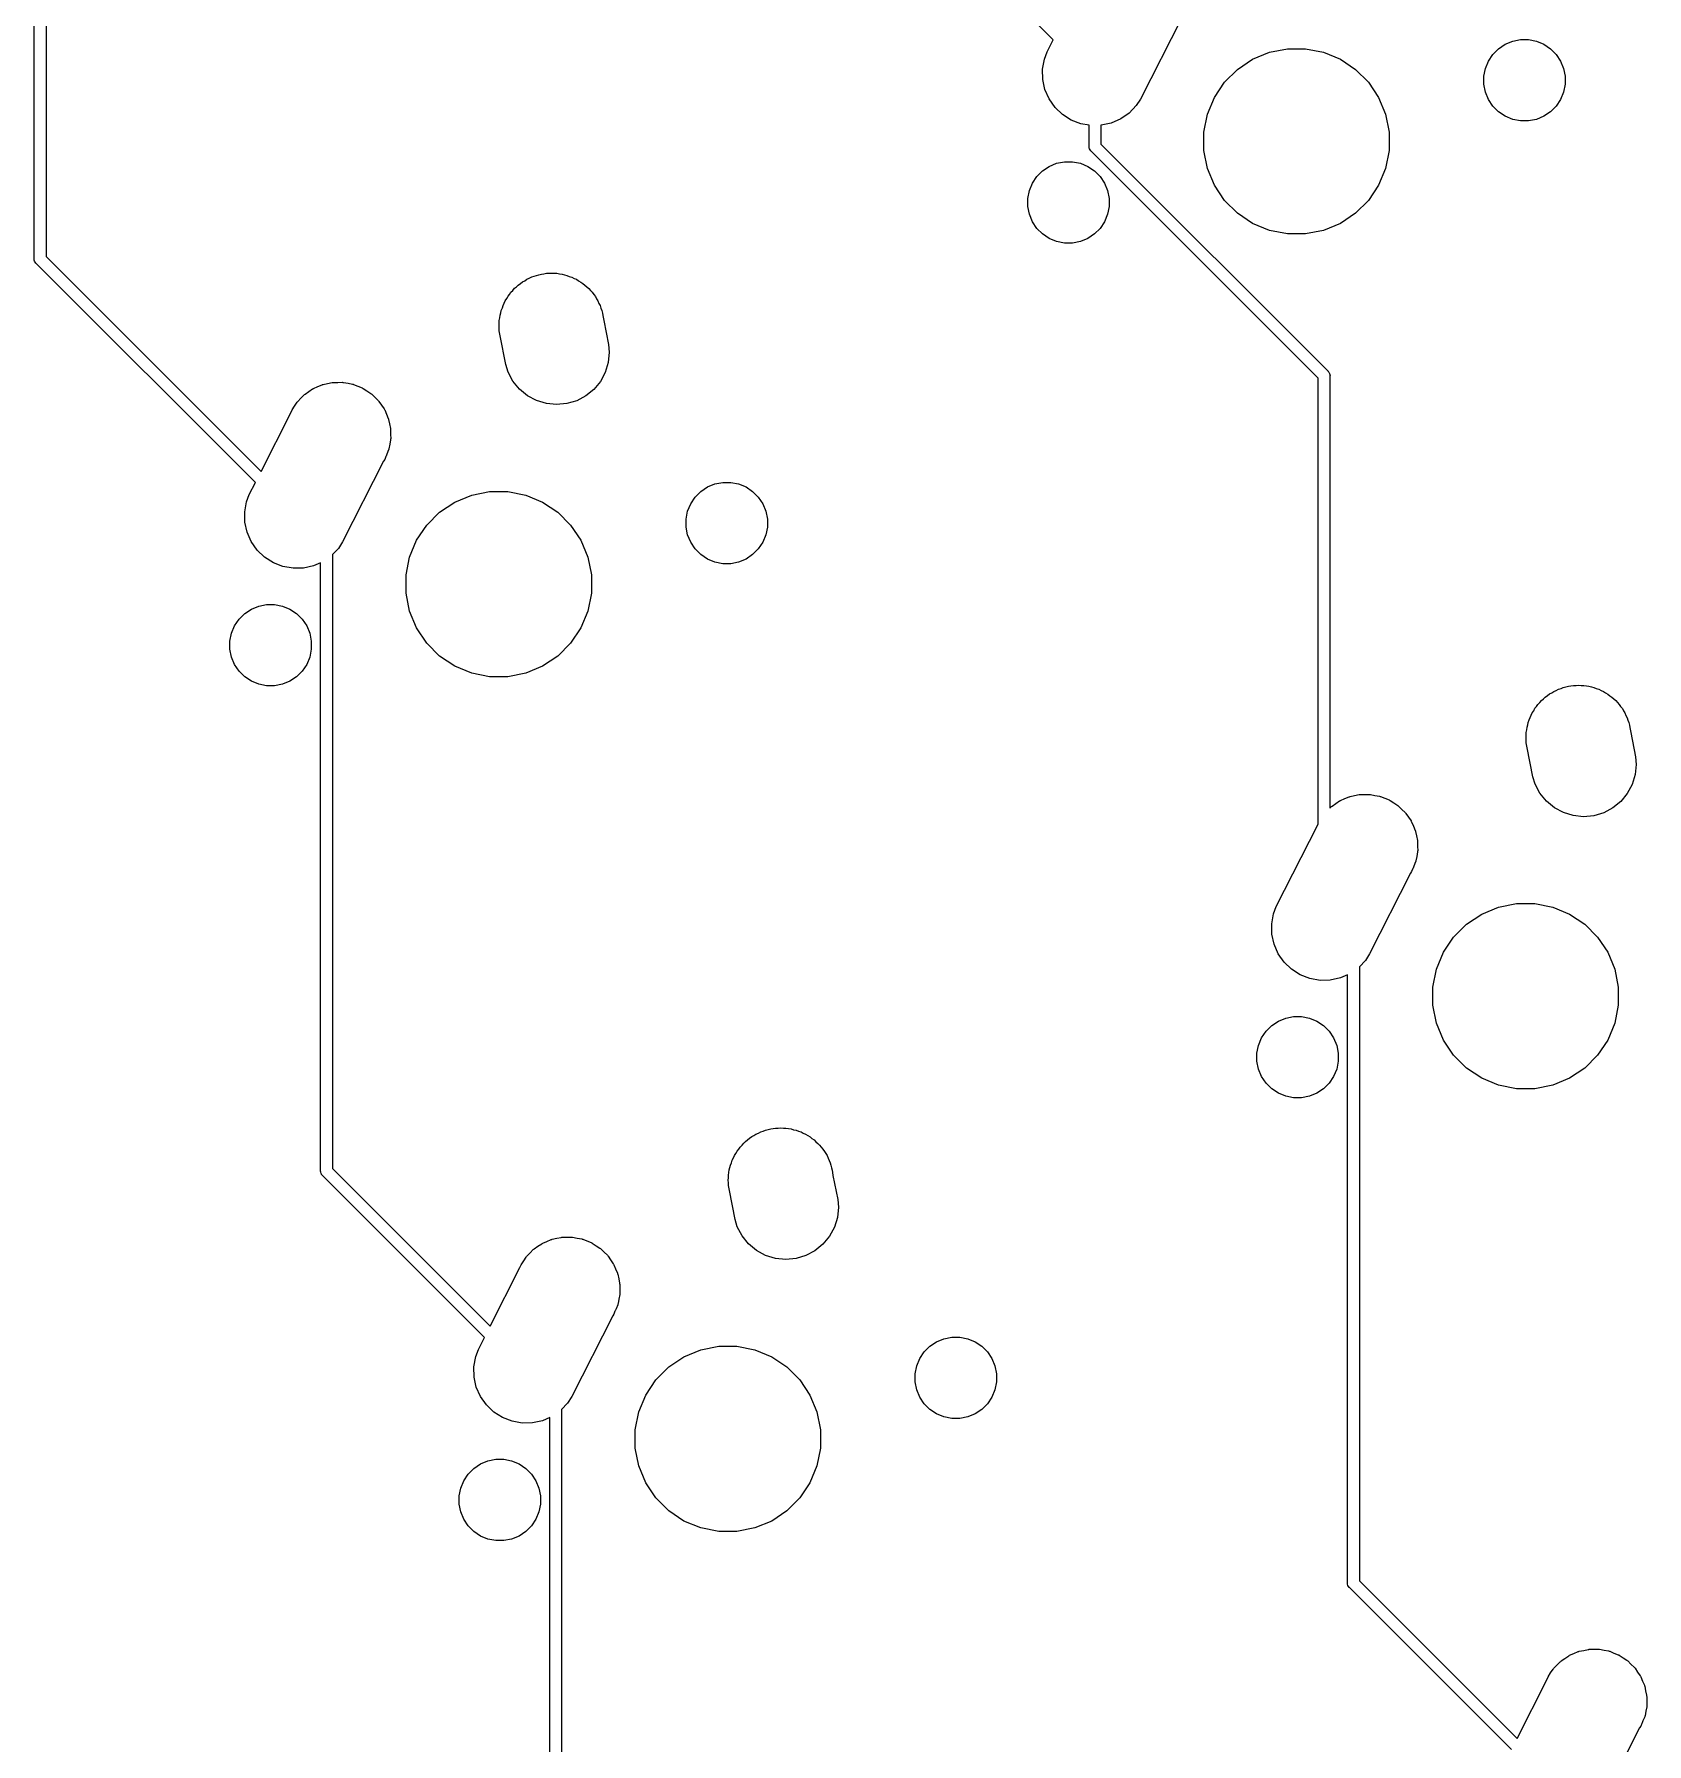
# Model space of a CAD drawing. Extents: x -662 to -203, y -195 to -58.
# Drawn here: x -375.4 to -340.7, y -134.64 to -97.84 of the extents above; entities that cross this region are included whole.
import ezdxf

# ---------------------------------------------------------------- set-up
doc = ezdxf.new("R2010")
doc.units = 0
doc.layers.add('BLACK', color=7, linetype='CONTINUOUS')

msp = doc.modelspace()

# ---------------------------------------------------------------- linework, layer by layer
at = {"layer": 'BLACK', "linetype": 'CONTINUOUS'}
for p, q in [((-375.143, -86.0394), (-375.143, -102.624)), ((-375.397, -102.671), (-375.397, -86.2128)), ((-353.468, -97.9588), (-358.187, -93.2403)), ((-350.711, -97.4963), (-351.593, -99.2349)), ((-353.66, -98.3716), (-353.599, -98.2169)), ((-353.599, -98.2169), (-353.468, -97.9588)), ((-349.178, -98.377), (-348.815, -98.2267)), ((-348.815, -98.2267), (-348.43, -98.15)), ((-348.43, -98.15), (-348.037, -98.15)), ((-348.037, -98.15), (-347.652, -98.2267)), ((-347.652, -98.2267), (-347.289, -98.377)), ((-344.006, -98.2714), (-343.884, -98.1495)), ((-343.884, -98.1495), (-343.741, -98.0537)), ((-343.741, -98.0537), (-343.582, -97.9878)), ((-343.582, -97.9878), (-343.413, -97.9541)), ((-343.413, -97.9541), (-343.24, -97.9541)), ((-343.24, -97.9541), (-343.071, -97.9878)), ((-343.071, -97.9878), (-342.912, -98.0537)), ((-342.912, -98.0537), (-342.769, -98.1495)), ((-342.769, -98.1495), (-342.647, -98.2714)), ((-353.698, -98.5898), (-353.66, -98.3716)), ((-353.693, -98.8114), (-353.698, -98.5898)), ((-349.782, -98.8729), (-349.505, -98.5952)), ((-349.505, -98.5952), (-349.178, -98.377)), ((-347.289, -98.377), (-346.962, -98.5952)), ((-346.962, -98.5952), (-346.685, -98.8729)), ((-344.202, -98.743), (-344.168, -98.5739)), ((-344.168, -98.5739), (-344.102, -98.4147)), ((-344.102, -98.4147), (-344.006, -98.2714)), ((-342.647, -98.2714), (-342.551, -98.4147)), ((-342.551, -98.4147), (-342.485, -98.5739)), ((-342.485, -98.5739), (-342.452, -98.743)), ((-353.646, -99.0278), (-353.693, -98.8114)), ((-350.001, -99.1995), (-349.782, -98.8729)), ((-346.685, -98.8729), (-346.467, -99.1995)), ((-344.202, -98.9153), (-344.202, -98.743)), ((-344.168, -99.0844), (-344.202, -98.9153)), ((-342.452, -98.9153), (-342.485, -99.0844)), ((-342.452, -98.743), (-342.452, -98.9153)), ((-353.556, -99.2307), (-353.646, -99.0278)), ((-353.429, -99.4122), (-353.556, -99.2307)), ((-351.593, -99.2349), (-351.682, -99.3749)), ((-350.151, -99.5623), (-350.001, -99.1995)), ((-346.467, -99.1995), (-346.316, -99.5623)), ((-344.102, -99.2436), (-344.168, -99.0844)), ((-344.006, -99.3869), (-344.102, -99.2436)), ((-342.551, -99.2436), (-342.647, -99.3869)), ((-342.485, -99.0844), (-342.551, -99.2436)), ((-353.269, -99.5656), (-353.429, -99.4122)), ((-353.083, -99.6847), (-353.269, -99.5656)), ((-352.876, -99.7651), (-353.083, -99.6847)), ((-352.017, -99.6619), (-352.22, -99.7511)), ((-351.835, -99.5349), (-352.017, -99.6619)), ((-351.682, -99.3749), (-351.835, -99.5349)), ((-350.227, -99.9476), (-350.151, -99.5623)), ((-346.316, -99.5623), (-346.24, -99.9476)), ((-343.884, -99.5088), (-344.006, -99.3869)), ((-343.741, -99.6045), (-343.884, -99.5088)), ((-343.582, -99.6705), (-343.741, -99.6045)), ((-343.413, -99.7041), (-343.582, -99.6705)), ((-343.24, -99.7041), (-343.413, -99.7041)), ((-343.071, -99.6705), (-343.24, -99.7041)), ((-342.912, -99.6045), (-343.071, -99.6705)), ((-342.769, -99.5088), (-342.912, -99.6045)), ((-342.647, -99.3869), (-342.769, -99.5088)), ((-352.698, -99.7966), (-352.876, -99.7651)), ((-352.698, -100.25), (-352.698, -99.7966)), ((-352.436, -99.799), (-352.444, -99.7991)), ((-352.444, -99.7991), (-352.444, -100.204)), ((-352.22, -99.7511), (-352.436, -99.799)), ((-350.227, -100.34), (-350.227, -99.9476)), ((-346.24, -99.9476), (-346.24, -100.34)), ((-352.699, -100.257), (-352.698, -100.25)), ((-352.696, -100.282), (-352.699, -100.257)), ((-352.689, -100.306), (-352.696, -100.282)), ((-352.677, -100.328), (-352.689, -100.306)), ((-352.689, -100.306), (-352.689, -100.306)), ((-352.661, -100.347), (-352.677, -100.328)), ((-352.657, -100.351), (-352.661, -100.347)), ((-347.768, -105.24), (-352.657, -100.351)), ((-352.444, -100.204), (-347.555, -105.093)), ((-350.151, -100.726), (-350.227, -100.34)), ((-346.24, -100.34), (-346.316, -100.726)), ((-353.82, -100.901), (-353.698, -100.779)), ((-353.698, -100.779), (-353.555, -100.683)), ((-353.555, -100.683), (-353.396, -100.617)), ((-353.396, -100.617), (-353.227, -100.584)), ((-353.227, -100.584), (-353.054, -100.584)), ((-353.054, -100.584), (-352.885, -100.617)), ((-352.885, -100.617), (-352.726, -100.683)), ((-352.726, -100.683), (-352.583, -100.779)), ((-352.583, -100.779), (-352.461, -100.901)), ((-350.001, -101.088), (-350.151, -100.726)), ((-346.316, -100.726), (-346.467, -101.088)), ((-354.015, -101.373), (-353.982, -101.204)), ((-353.982, -101.204), (-353.916, -101.044)), ((-353.916, -101.044), (-353.82, -100.901)), ((-352.461, -100.901), (-352.365, -101.044)), ((-352.365, -101.044), (-352.299, -101.204)), ((-352.299, -101.204), (-352.265, -101.373)), ((-349.782, -101.415), (-350.001, -101.088)), ((-346.467, -101.088), (-346.685, -101.415)), ((-354.015, -101.545), (-354.015, -101.373)), ((-353.982, -101.714), (-354.015, -101.545)), ((-352.265, -101.545), (-352.299, -101.714)), ((-352.265, -101.373), (-352.265, -101.545)), ((-349.505, -101.693), (-349.782, -101.415)), ((-346.685, -101.415), (-346.962, -101.693)), ((-353.916, -101.873), (-353.982, -101.714)), ((-353.82, -102.017), (-353.916, -101.873)), ((-352.365, -101.873), (-352.461, -102.017)), ((-352.299, -101.714), (-352.365, -101.873)), ((-349.178, -101.911), (-349.505, -101.693)), ((-348.815, -102.061), (-349.178, -101.911)), ((-347.289, -101.911), (-347.652, -102.061)), ((-346.962, -101.693), (-347.289, -101.911)), ((-353.698, -102.138), (-353.82, -102.017)), ((-353.555, -102.234), (-353.698, -102.138)), ((-353.396, -102.3), (-353.555, -102.234)), ((-353.227, -102.334), (-353.396, -102.3)), ((-352.885, -102.3), (-353.054, -102.334)), ((-352.726, -102.234), (-352.885, -102.3)), ((-352.583, -102.138), (-352.726, -102.234)), ((-352.461, -102.017), (-352.583, -102.138)), ((-348.43, -102.138), (-348.815, -102.061)), ((-348.037, -102.138), (-348.43, -102.138)), ((-347.652, -102.061), (-348.037, -102.138)), ((-375.397, -102.677), (-375.397, -102.671)), ((-375.143, -102.624), (-370.516, -107.251)), ((-353.054, -102.334), (-353.227, -102.334)), ((-375.395, -102.702), (-375.397, -102.677)), ((-375.388, -102.726), (-375.395, -102.702)), ((-375.376, -102.748), (-375.388, -102.726)), ((-375.388, -102.726), (-375.388, -102.726)), ((-375.36, -102.767), (-375.376, -102.748)), ((-375.355, -102.771), (-375.36, -102.767)), ((-370.637, -107.49), (-375.355, -102.771)), ((-364.641, -103.049), (-364.591, -103.029)), ((-364.591, -103.029), (-364.535, -103.017)), ((-364.535, -103.017), (-364.48, -103.001)), ((-364.48, -103.001), (-364.427, -102.996)), ((-364.427, -102.996), (-364.374, -102.985)), ((-364.374, -102.985), (-364.316, -102.985)), ((-364.316, -102.985), (-364.259, -102.98)), ((-364.259, -102.98), (-364.206, -102.985)), ((-364.206, -102.985), (-364.152, -102.985)), ((-364.152, -102.985), (-364.096, -102.997)), ((-364.096, -102.997), (-364.039, -103.002)), ((-364.039, -103.002), (-363.988, -103.018)), ((-363.988, -103.018), (-363.935, -103.029)), ((-363.935, -103.029), (-363.882, -103.051)), ((-365.167, -103.438), (-365.137, -103.393)), ((-365.137, -103.393), (-365.096, -103.353)), ((-365.096, -103.353), (-365.06, -103.308)), ((-365.06, -103.308), (-365.018, -103.274)), ((-365.018, -103.274), (-364.98, -103.237)), ((-364.98, -103.237), (-364.933, -103.205)), ((-364.933, -103.205), (-364.888, -103.168)), ((-364.888, -103.168), (-364.841, -103.143)), ((-364.841, -103.143), (-364.796, -103.113)), ((-364.796, -103.113), (-364.743, -103.091)), ((-364.743, -103.091), (-364.692, -103.064)), ((-364.692, -103.064), (-364.641, -103.049)), ((-363.882, -103.051), (-363.827, -103.067)), ((-363.827, -103.067), (-363.78, -103.093)), ((-363.78, -103.093), (-363.73, -103.113)), ((-363.73, -103.113), (-363.682, -103.145)), ((-363.682, -103.145), (-363.632, -103.173)), ((-363.632, -103.173), (-363.591, -103.207)), ((-363.591, -103.207), (-363.546, -103.237)), ((-363.546, -103.237), (-363.505, -103.277)), ((-363.505, -103.277), (-363.461, -103.314)), ((-363.461, -103.314), (-363.427, -103.355)), ((-363.427, -103.355), (-363.389, -103.393)), ((-363.389, -103.393), (-363.357, -103.441)), ((-365.345, -103.782), (-365.323, -103.729)), ((-365.323, -103.729), (-365.306, -103.674)), ((-365.306, -103.674), (-365.281, -103.627)), ((-365.281, -103.627), (-365.26, -103.577)), ((-365.26, -103.577), (-365.228, -103.53)), ((-365.228, -103.53), (-365.201, -103.479)), ((-365.201, -103.479), (-365.167, -103.438)), ((-363.357, -103.441), (-363.321, -103.486)), ((-363.321, -103.486), (-363.296, -103.533)), ((-363.296, -103.533), (-363.266, -103.577)), ((-363.266, -103.577), (-363.244, -103.631)), ((-363.244, -103.631), (-363.217, -103.681)), ((-363.217, -103.681), (-363.202, -103.733)), ((-363.202, -103.733), (-363.181, -103.782)), ((-365.394, -104.107), (-365.388, -104.053)), ((-365.388, -104.164), (-365.394, -104.107)), ((-365.388, -104), (-365.377, -103.943)), ((-365.388, -104.053), (-365.388, -104)), ((-365.377, -103.943), (-365.371, -103.886)), ((-365.371, -103.886), (-365.355, -103.835)), ((-365.355, -103.835), (-365.345, -103.782)), ((-363.181, -103.782), (-363.17, -103.839)), ((-363.17, -103.839), (-363.17, -103.84)), ((-363.17, -103.84), (-363.159, -103.892)), ((-363.159, -103.892), (-363.138, -104)), ((-363.138, -104), (-363.138, -104.001)), ((-363.138, -104.001), (-363.037, -104.519)), ((-365.388, -104.221), (-365.388, -104.164)), ((-365.367, -104.328), (-365.388, -104.221)), ((-365.245, -104.951), (-365.367, -104.328)), ((-363.021, -104.685), (-363.044, -104.905)), ((-363.037, -104.519), (-363.021, -104.685)), ((-365.198, -105.11), (-365.245, -104.951)), ((-365.094, -105.306), (-365.198, -105.11)), ((-363.109, -105.117), (-363.214, -105.312)), ((-363.044, -104.905), (-363.109, -105.117)), ((-347.768, -114.838), (-347.768, -105.24)), ((-347.555, -105.093), (-347.55, -105.097)), ((-347.55, -105.097), (-347.54, -105.11)), ((-347.54, -105.11), (-347.535, -105.116)), ((-347.535, -105.116), (-347.523, -105.138)), ((-347.523, -105.138), (-347.515, -105.162)), ((-347.515, -105.162), (-347.513, -105.187)), ((-347.513, -105.187), (-347.514, -105.193)), ((-347.514, -105.193), (-347.514, -114.496)), ((-369.656, -105.671), (-369.588, -105.6)), ((-369.588, -105.6), (-369.578, -105.593)), ((-369.578, -105.593), (-369.569, -105.584)), ((-369.569, -105.584), (-369.487, -105.529)), ((-369.487, -105.529), (-369.406, -105.473)), ((-369.406, -105.473), (-369.395, -105.468)), ((-369.395, -105.468), (-369.385, -105.461)), ((-369.385, -105.461), (-369.293, -105.423)), ((-369.293, -105.423), (-369.203, -105.383)), ((-369.203, -105.383), (-369.191, -105.381)), ((-369.191, -105.381), (-369.18, -105.376)), ((-369.18, -105.376), (-369.083, -105.357)), ((-369.083, -105.357), (-368.987, -105.336)), ((-368.987, -105.336), (-368.975, -105.335)), ((-368.975, -105.335), (-368.963, -105.333)), ((-368.963, -105.333), (-368.864, -105.333)), ((-368.864, -105.333), (-368.765, -105.331)), ((-368.765, -105.331), (-368.753, -105.333)), ((-368.753, -105.333), (-368.741, -105.333)), ((-368.741, -105.333), (-368.644, -105.352)), ((-368.644, -105.352), (-368.547, -105.369)), ((-368.547, -105.369), (-368.536, -105.374)), ((-368.536, -105.374), (-368.524, -105.376)), ((-368.524, -105.376), (-368.432, -105.414)), ((-368.432, -105.414), (-368.34, -105.45)), ((-368.34, -105.45), (-368.33, -105.456)), ((-368.33, -105.456), (-368.319, -105.461)), ((-368.319, -105.461), (-368.237, -105.516)), ((-368.237, -105.516), (-368.154, -105.569)), ((-368.154, -105.569), (-368.145, -105.577)), ((-368.145, -105.577), (-368.135, -105.584)), ((-368.135, -105.584), (-368.065, -105.654)), ((-364.954, -105.478), (-365.094, -105.306)), ((-364.783, -105.619), (-364.954, -105.478)), ((-364.588, -105.724), (-364.783, -105.619)), ((-363.355, -105.483), (-363.527, -105.623)), ((-363.214, -105.312), (-363.355, -105.483)), ((-370.516, -107.251), (-369.875, -105.988)), ((-369.875, -105.988), (-369.849, -105.925)), ((-369.849, -105.925), (-369.794, -105.843)), ((-369.794, -105.843), (-369.741, -105.76)), ((-369.741, -105.76), (-369.732, -105.751)), ((-369.732, -105.751), (-369.726, -105.741)), ((-369.726, -105.741), (-369.656, -105.671)), ((-368.065, -105.654), (-367.994, -105.722)), ((-367.994, -105.722), (-367.987, -105.732)), ((-367.987, -105.732), (-367.978, -105.741)), ((-367.978, -105.741), (-367.923, -105.823)), ((-367.923, -105.823), (-367.867, -105.904)), ((-367.867, -105.904), (-367.862, -105.915)), ((-367.862, -105.915), (-367.855, -105.925)), ((-367.855, -105.925), (-367.817, -106.016)), ((-364.376, -105.789), (-364.588, -105.724)), ((-364.156, -105.811), (-364.376, -105.789)), ((-363.935, -105.79), (-364.156, -105.811)), ((-363.723, -105.727), (-363.935, -105.79)), ((-363.527, -105.623), (-363.723, -105.727)), ((-367.817, -106.016), (-367.777, -106.107)), ((-367.777, -106.107), (-367.775, -106.119)), ((-367.775, -106.119), (-367.77, -106.13)), ((-367.77, -106.13), (-367.751, -106.227)), ((-367.751, -106.227), (-367.73, -106.323)), ((-367.73, -106.323), (-367.729, -106.335)), ((-367.729, -106.335), (-367.727, -106.347)), ((-367.727, -106.347), (-367.727, -106.446)), ((-367.746, -106.666), (-367.763, -106.763)), ((-367.727, -106.569), (-367.746, -106.666)), ((-367.727, -106.446), (-367.725, -106.545)), ((-367.725, -106.545), (-367.727, -106.557)), ((-367.727, -106.557), (-367.727, -106.569)), ((-367.879, -107.027), (-368.761, -108.766)), ((-367.855, -106.991), (-367.879, -107.027)), ((-367.829, -106.928), (-367.855, -106.991)), ((-367.824, -106.918), (-367.829, -106.928)), ((-367.808, -106.877), (-367.824, -106.918)), ((-367.77, -106.786), (-367.808, -106.877)), ((-367.768, -106.774), (-367.77, -106.786)), ((-367.763, -106.763), (-367.768, -106.774)), ((-370.828, -107.902), (-370.768, -107.748)), ((-370.768, -107.748), (-370.637, -107.49)), ((-366.346, -107.908), (-365.983, -107.757)), ((-365.983, -107.757), (-365.598, -107.681)), ((-365.598, -107.681), (-365.205, -107.681)), ((-365.205, -107.681), (-364.82, -107.757)), ((-364.82, -107.757), (-364.457, -107.908)), ((-361.27, -107.945), (-361.175, -107.802)), ((-361.175, -107.802), (-361.053, -107.68)), ((-361.053, -107.68), (-360.909, -107.584)), ((-360.909, -107.584), (-360.75, -107.518)), ((-360.75, -107.518), (-360.581, -107.485)), ((-360.581, -107.485), (-360.409, -107.485)), ((-360.409, -107.485), (-360.24, -107.518)), ((-360.24, -107.518), (-360.08, -107.584)), ((-360.08, -107.584), (-359.937, -107.68)), ((-359.937, -107.68), (-359.815, -107.802)), ((-359.815, -107.802), (-359.719, -107.945)), ((-370.866, -108.121), (-370.828, -107.902)), ((-370.862, -108.342), (-370.866, -108.121)), ((-366.951, -108.404), (-366.673, -108.126)), ((-366.673, -108.126), (-366.346, -107.908)), ((-364.457, -107.908), (-364.131, -108.126)), ((-364.131, -108.126), (-363.853, -108.404)), ((-361.37, -108.274), (-361.336, -108.105)), ((-361.336, -108.105), (-361.27, -107.945)), ((-359.719, -107.945), (-359.654, -108.105)), ((-359.654, -108.105), (-359.62, -108.274)), ((-370.814, -108.559), (-370.862, -108.342)), ((-370.725, -108.761), (-370.814, -108.559)), ((-367.169, -108.73), (-366.951, -108.404)), ((-363.853, -108.404), (-363.635, -108.73)), ((-361.37, -108.446), (-361.37, -108.274)), ((-361.336, -108.615), (-361.37, -108.446)), ((-359.62, -108.446), (-359.654, -108.615)), ((-359.62, -108.274), (-359.62, -108.446)), ((-370.598, -108.943), (-370.725, -108.761)), ((-368.85, -108.906), (-368.98, -109.041)), ((-368.761, -108.766), (-368.85, -108.906)), ((-367.319, -109.093), (-367.169, -108.73)), ((-363.635, -108.73), (-363.485, -109.093)), ((-361.27, -108.774), (-361.336, -108.615)), ((-361.175, -108.918), (-361.27, -108.774)), ((-361.053, -109.04), (-361.175, -108.918)), ((-359.815, -108.918), (-359.937, -109.04)), ((-359.719, -108.774), (-359.815, -108.918)), ((-359.654, -108.615), (-359.719, -108.774)), ((-370.438, -109.096), (-370.598, -108.943)), ((-370.251, -109.215), (-370.438, -109.096)), ((-370.044, -109.296), (-370.251, -109.215)), ((-369.826, -109.334), (-370.044, -109.296)), ((-369.388, -109.282), (-369.605, -109.33)), ((-369.234, -109.214), (-369.388, -109.282)), ((-369.234, -122.304), (-369.234, -109.214)), ((-368.98, -109.041), (-368.98, -122.258)), ((-367.396, -109.478), (-367.319, -109.093)), ((-363.485, -109.093), (-363.408, -109.478)), ((-360.909, -109.135), (-361.053, -109.04)), ((-360.75, -109.201), (-360.909, -109.135)), ((-360.581, -109.235), (-360.75, -109.201)), ((-360.409, -109.235), (-360.581, -109.235)), ((-360.24, -109.201), (-360.409, -109.235)), ((-360.08, -109.135), (-360.24, -109.201)), ((-359.937, -109.04), (-360.08, -109.135)), ((-369.605, -109.33), (-369.826, -109.334)), ((-367.396, -109.871), (-367.396, -109.478)), ((-363.408, -109.478), (-363.408, -109.871)), ((-367.319, -110.256), (-367.396, -109.871)), ((-363.408, -109.871), (-363.485, -110.256)), ((-370.988, -110.432), (-370.866, -110.31)), ((-370.866, -110.31), (-370.723, -110.214)), ((-370.723, -110.214), (-370.564, -110.148)), ((-370.564, -110.148), (-370.395, -110.114)), ((-370.395, -110.114), (-370.223, -110.114)), ((-370.223, -110.114), (-370.053, -110.148)), ((-370.053, -110.148), (-369.894, -110.214)), ((-369.894, -110.214), (-369.751, -110.31)), ((-369.751, -110.31), (-369.629, -110.432)), ((-367.169, -110.619), (-367.319, -110.256)), ((-363.485, -110.256), (-363.635, -110.619)), ((-371.184, -110.903), (-371.15, -110.734)), ((-371.15, -110.734), (-371.084, -110.575)), ((-371.084, -110.575), (-370.988, -110.432)), ((-369.629, -110.432), (-369.533, -110.575)), ((-369.533, -110.575), (-369.467, -110.734)), ((-369.467, -110.734), (-369.434, -110.903)), ((-366.951, -110.946), (-367.169, -110.619)), ((-363.635, -110.619), (-363.853, -110.946)), ((-371.184, -111.076), (-371.184, -110.903)), ((-371.15, -111.245), (-371.184, -111.076)), ((-369.434, -111.076), (-369.467, -111.245)), ((-369.434, -110.903), (-369.434, -111.076)), ((-366.673, -111.223), (-366.951, -110.946)), ((-363.853, -110.946), (-364.131, -111.223)), ((-371.084, -111.404), (-371.15, -111.245)), ((-370.988, -111.547), (-371.084, -111.404)), ((-369.533, -111.404), (-369.629, -111.547)), ((-369.467, -111.245), (-369.533, -111.404)), ((-366.346, -111.442), (-366.673, -111.223)), ((-365.983, -111.592), (-366.346, -111.442)), ((-364.457, -111.442), (-364.82, -111.592)), ((-364.131, -111.223), (-364.457, -111.442)), ((-370.866, -111.669), (-370.988, -111.547)), ((-370.723, -111.765), (-370.866, -111.669)), ((-370.564, -111.831), (-370.723, -111.765)), ((-370.395, -111.864), (-370.564, -111.831)), ((-370.223, -111.864), (-370.395, -111.864)), ((-370.053, -111.831), (-370.223, -111.864)), ((-369.894, -111.765), (-370.053, -111.831)), ((-369.751, -111.669), (-369.894, -111.765)), ((-369.629, -111.547), (-369.751, -111.669)), ((-365.598, -111.669), (-365.983, -111.592)), ((-365.205, -111.669), (-365.598, -111.669)), ((-364.82, -111.592), (-365.205, -111.669)), ((-342.436, -111.888), (-342.381, -111.871)), ((-342.381, -111.871), (-342.328, -111.866)), ((-342.328, -111.866), (-342.275, -111.856)), ((-342.275, -111.856), (-342.218, -111.856)), ((-342.218, -111.856), (-342.161, -111.85)), ((-342.161, -111.85), (-342.107, -111.856)), ((-342.107, -111.856), (-342.054, -111.856)), ((-342.054, -111.856), (-341.997, -111.867)), ((-341.997, -111.867), (-341.94, -111.873)), ((-341.94, -111.873), (-341.889, -111.888)), ((-343.038, -112.263), (-342.998, -112.223)), ((-342.998, -112.223), (-342.961, -112.178)), ((-342.961, -112.178), (-342.919, -112.145)), ((-342.919, -112.145), (-342.882, -112.107)), ((-342.882, -112.107), (-342.834, -112.075)), ((-342.834, -112.075), (-342.789, -112.038)), ((-342.789, -112.038), (-342.742, -112.013)), ((-342.742, -112.013), (-342.697, -111.984)), ((-342.697, -111.984), (-342.644, -111.962)), ((-342.644, -111.962), (-342.593, -111.935)), ((-342.593, -111.935), (-342.542, -111.919)), ((-342.542, -111.919), (-342.493, -111.899)), ((-342.493, -111.899), (-342.436, -111.888)), ((-341.889, -111.888), (-341.836, -111.899)), ((-341.836, -111.899), (-341.783, -111.921)), ((-341.783, -111.921), (-341.728, -111.938)), ((-341.728, -111.938), (-341.681, -111.963)), ((-341.681, -111.963), (-341.631, -111.984)), ((-341.631, -111.984), (-341.584, -112.015)), ((-341.584, -112.015), (-341.533, -112.043)), ((-341.533, -112.043), (-341.492, -112.077)), ((-341.492, -112.077), (-341.447, -112.107)), ((-341.447, -112.107), (-341.407, -112.147)), ((-341.407, -112.147), (-341.362, -112.184)), ((-341.362, -112.184), (-341.328, -112.225)), ((-341.328, -112.225), (-341.291, -112.263)), ((-343.246, -112.652), (-343.224, -112.599)), ((-343.224, -112.599), (-343.207, -112.544)), ((-343.207, -112.544), (-343.182, -112.497)), ((-343.182, -112.497), (-343.161, -112.448)), ((-343.161, -112.448), (-343.129, -112.4)), ((-343.129, -112.4), (-343.102, -112.349)), ((-343.102, -112.349), (-343.068, -112.308)), ((-343.068, -112.308), (-343.038, -112.263)), ((-341.291, -112.263), (-341.259, -112.311)), ((-341.259, -112.311), (-341.222, -112.356)), ((-341.222, -112.356), (-341.197, -112.403)), ((-341.197, -112.403), (-341.167, -112.448)), ((-341.167, -112.448), (-341.145, -112.501)), ((-341.145, -112.501), (-341.119, -112.551)), ((-341.119, -112.551), (-341.103, -112.603)), ((-341.103, -112.603), (-341.083, -112.652)), ((-343.295, -112.977), (-343.289, -112.923)), ((-343.289, -113.034), (-343.295, -112.977)), ((-343.289, -112.87), (-343.278, -112.813)), ((-343.289, -112.923), (-343.289, -112.87)), ((-343.278, -112.813), (-343.272, -112.756)), ((-343.272, -112.756), (-343.257, -112.705)), ((-343.257, -112.705), (-343.246, -112.652)), ((-341.083, -112.652), (-341.071, -112.709)), ((-341.071, -112.709), (-341.071, -112.711)), ((-341.071, -112.711), (-341.061, -112.763)), ((-341.061, -112.763), (-341.039, -112.87)), ((-341.039, -112.87), (-341.039, -112.872)), ((-341.039, -112.872), (-340.938, -113.39)), ((-343.289, -113.091), (-343.289, -113.034)), ((-343.268, -113.198), (-343.289, -113.091)), ((-343.146, -113.821), (-343.268, -113.198)), ((-340.922, -113.555), (-340.945, -113.775)), ((-340.938, -113.39), (-340.922, -113.555)), ((-343.099, -113.98), (-343.146, -113.821)), ((-342.995, -114.176), (-343.099, -113.98)), ((-341.01, -113.987), (-341.115, -114.182)), ((-340.945, -113.775), (-341.01, -113.987)), ((-347.47, -114.454), (-347.388, -114.399)), ((-347.388, -114.399), (-347.307, -114.343)), ((-347.307, -114.343), (-347.296, -114.338)), ((-347.296, -114.338), (-347.286, -114.331)), ((-347.286, -114.331), (-347.195, -114.293)), ((-347.195, -114.293), (-347.104, -114.254)), ((-347.104, -114.254), (-347.092, -114.251)), ((-347.092, -114.251), (-347.081, -114.246)), ((-347.081, -114.246), (-346.984, -114.227)), ((-346.984, -114.227), (-346.888, -114.206)), ((-346.888, -114.206), (-346.876, -114.206)), ((-346.876, -114.206), (-346.864, -114.203)), ((-346.864, -114.203), (-346.765, -114.203)), ((-346.765, -114.203), (-346.666, -114.201)), ((-346.666, -114.201), (-346.654, -114.203)), ((-346.654, -114.203), (-346.642, -114.203)), ((-346.642, -114.203), (-346.545, -114.222)), ((-346.545, -114.222), (-346.448, -114.24)), ((-346.448, -114.24), (-346.437, -114.244)), ((-346.437, -114.244), (-346.425, -114.246)), ((-346.425, -114.246), (-346.334, -114.284)), ((-346.334, -114.284), (-346.242, -114.32)), ((-346.242, -114.32), (-346.231, -114.327)), ((-346.231, -114.327), (-346.22, -114.331)), ((-346.22, -114.331), (-346.138, -114.386)), ((-346.138, -114.386), (-346.055, -114.439)), ((-346.055, -114.439), (-346.046, -114.448)), ((-346.046, -114.448), (-346.036, -114.454)), ((-342.855, -114.348), (-342.995, -114.176)), ((-342.684, -114.489), (-342.855, -114.348)), ((-341.256, -114.353), (-341.428, -114.493)), ((-341.115, -114.182), (-341.256, -114.353)), ((-347.514, -114.496), (-347.489, -114.47)), ((-347.489, -114.47), (-347.479, -114.463)), ((-347.479, -114.463), (-347.47, -114.454)), ((-346.036, -114.454), (-345.966, -114.524)), ((-345.966, -114.524), (-345.895, -114.593)), ((-345.895, -114.593), (-345.888, -114.602)), ((-345.888, -114.602), (-345.879, -114.611)), ((-345.879, -114.611), (-345.824, -114.693)), ((-345.824, -114.693), (-345.768, -114.774)), ((-345.768, -114.774), (-345.763, -114.785)), ((-345.763, -114.785), (-345.756, -114.795)), ((-345.756, -114.795), (-345.718, -114.887)), ((-342.489, -114.594), (-342.684, -114.489)), ((-342.277, -114.659), (-342.489, -114.594)), ((-342.057, -114.682), (-342.277, -114.659)), ((-341.836, -114.661), (-342.057, -114.682)), ((-341.624, -114.597), (-341.836, -114.661)), ((-341.428, -114.493), (-341.624, -114.597)), ((-348.669, -116.618), (-347.776, -114.858)), ((-347.776, -114.858), (-347.768, -114.838)), ((-345.718, -114.887), (-345.679, -114.977)), ((-345.679, -114.977), (-345.676, -114.989)), ((-345.676, -114.989), (-345.671, -115)), ((-345.671, -115), (-345.652, -115.097)), ((-345.652, -115.097), (-345.631, -115.193)), ((-345.647, -115.536), (-345.665, -115.633)), ((-345.628, -115.439), (-345.647, -115.536)), ((-345.631, -115.193), (-345.63, -115.205)), ((-345.63, -115.205), (-345.628, -115.217)), ((-345.628, -115.217), (-345.628, -115.316)), ((-345.628, -115.316), (-345.626, -115.415)), ((-345.626, -115.415), (-345.628, -115.427)), ((-345.628, -115.427), (-345.628, -115.439)), ((-345.78, -115.897), (-346.662, -117.636)), ((-345.756, -115.861), (-345.78, -115.897)), ((-345.73, -115.799), (-345.756, -115.861)), ((-345.725, -115.788), (-345.73, -115.799)), ((-345.709, -115.748), (-345.725, -115.788)), ((-345.671, -115.656), (-345.709, -115.748)), ((-345.669, -115.644), (-345.671, -115.656)), ((-345.665, -115.633), (-345.669, -115.644)), ((-348.729, -116.773), (-348.669, -116.618)), ((-344.247, -116.778), (-343.885, -116.628)), ((-343.885, -116.628), (-343.499, -116.551)), ((-343.499, -116.551), (-343.107, -116.551)), ((-343.107, -116.551), (-342.721, -116.628)), ((-342.721, -116.628), (-342.359, -116.778)), ((-348.768, -116.991), (-348.729, -116.773)), ((-348.763, -117.212), (-348.768, -116.991)), ((-344.852, -117.274), (-344.574, -116.996)), ((-344.574, -116.996), (-344.247, -116.778)), ((-342.359, -116.778), (-342.032, -116.996)), ((-342.032, -116.996), (-341.754, -117.274)), ((-348.715, -117.429), (-348.763, -117.212)), ((-345.07, -117.6), (-344.852, -117.274)), ((-341.754, -117.274), (-341.536, -117.6)), ((-348.626, -117.632), (-348.715, -117.429)), ((-348.499, -117.813), (-348.626, -117.632)), ((-346.662, -117.636), (-346.752, -117.776)), ((-345.22, -117.963), (-345.07, -117.6)), ((-341.536, -117.6), (-341.386, -117.963)), ((-348.339, -117.966), (-348.499, -117.813)), ((-348.152, -118.086), (-348.339, -117.966)), ((-347.946, -118.166), (-348.152, -118.086)), ((-347.135, -118.084), (-347.289, -118.152)), ((-347.135, -131.174), (-347.135, -118.084)), ((-346.752, -117.776), (-346.881, -117.911)), ((-346.881, -117.911), (-346.881, -131.128)), ((-345.297, -118.348), (-345.22, -117.963)), ((-341.386, -117.963), (-341.309, -118.348)), ((-347.727, -118.205), (-347.946, -118.166)), ((-347.506, -118.2), (-347.727, -118.205)), ((-347.289, -118.152), (-347.506, -118.2)), ((-345.297, -118.741), (-345.297, -118.348)), ((-341.309, -118.348), (-341.309, -118.741)), ((-345.22, -119.126), (-345.297, -118.741)), ((-341.309, -118.741), (-341.386, -119.126)), ((-348.89, -119.302), (-348.768, -119.18)), ((-348.768, -119.18), (-348.624, -119.084)), ((-348.624, -119.084), (-348.465, -119.018)), ((-348.465, -119.018), (-348.296, -118.985)), ((-348.296, -118.985), (-348.124, -118.985)), ((-348.124, -118.985), (-347.955, -119.018)), ((-347.955, -119.018), (-347.795, -119.084)), ((-347.795, -119.084), (-347.652, -119.18)), ((-347.652, -119.18), (-347.53, -119.302)), ((-345.07, -119.489), (-345.22, -119.126)), ((-341.386, -119.126), (-341.536, -119.489)), ((-349.085, -119.773), (-349.051, -119.604)), ((-349.051, -119.604), (-348.985, -119.445)), ((-348.985, -119.445), (-348.89, -119.302)), ((-347.53, -119.302), (-347.435, -119.445)), ((-347.435, -119.445), (-347.369, -119.604)), ((-347.369, -119.604), (-347.335, -119.773)), ((-344.852, -119.816), (-345.07, -119.489)), ((-341.536, -119.489), (-341.754, -119.816)), ((-349.085, -119.946), (-349.085, -119.773)), ((-349.051, -120.115), (-349.085, -119.946)), ((-347.335, -119.946), (-347.369, -120.115)), ((-347.335, -119.773), (-347.335, -119.946)), ((-344.574, -120.094), (-344.852, -119.816)), ((-341.754, -119.816), (-342.032, -120.094)), ((-348.985, -120.274), (-349.051, -120.115)), ((-348.89, -120.417), (-348.985, -120.274)), ((-347.435, -120.274), (-347.53, -120.417)), ((-347.369, -120.115), (-347.435, -120.274)), ((-344.247, -120.312), (-344.574, -120.094)), ((-343.885, -120.462), (-344.247, -120.312)), ((-342.359, -120.312), (-342.721, -120.462)), ((-342.032, -120.094), (-342.359, -120.312)), ((-348.768, -120.539), (-348.89, -120.417)), ((-348.624, -120.635), (-348.768, -120.539)), ((-348.465, -120.701), (-348.624, -120.635)), ((-348.296, -120.735), (-348.465, -120.701)), ((-347.955, -120.701), (-348.124, -120.735)), ((-347.795, -120.635), (-347.955, -120.701)), ((-347.652, -120.539), (-347.795, -120.635)), ((-347.53, -120.417), (-347.652, -120.539)), ((-343.499, -120.539), (-343.885, -120.462)), ((-343.107, -120.539), (-343.499, -120.539)), ((-342.721, -120.462), (-343.107, -120.539)), ((-348.124, -120.735), (-348.296, -120.735)), ((-359.71, -121.45), (-359.661, -121.429)), ((-359.661, -121.429), (-359.604, -121.418)), ((-359.604, -121.418), (-359.549, -121.402)), ((-359.549, -121.402), (-359.496, -121.397)), ((-359.496, -121.397), (-359.443, -121.386)), ((-359.443, -121.386), (-359.386, -121.386)), ((-359.386, -121.386), (-359.329, -121.381)), ((-359.329, -121.381), (-359.275, -121.386)), ((-359.275, -121.386), (-359.222, -121.386)), ((-359.222, -121.386), (-359.165, -121.397)), ((-359.165, -121.397), (-359.108, -121.403)), ((-359.108, -121.403), (-359.057, -121.419)), ((-359.057, -121.419), (-359.004, -121.429)), ((-359.004, -121.429), (-358.951, -121.451)), ((-360.236, -121.839), (-360.206, -121.794)), ((-360.206, -121.794), (-360.166, -121.753)), ((-360.166, -121.753), (-360.129, -121.709)), ((-360.129, -121.709), (-360.088, -121.675)), ((-360.088, -121.675), (-360.05, -121.637)), ((-360.05, -121.637), (-360.002, -121.605)), ((-360.002, -121.605), (-359.957, -121.569)), ((-359.957, -121.569), (-359.91, -121.544)), ((-359.91, -121.544), (-359.866, -121.514)), ((-359.866, -121.514), (-359.812, -121.492)), ((-359.812, -121.492), (-359.762, -121.465)), ((-359.762, -121.465), (-359.71, -121.45)), ((-358.951, -121.451), (-358.896, -121.468)), ((-358.896, -121.468), (-358.849, -121.494)), ((-358.849, -121.494), (-358.8, -121.514)), ((-358.8, -121.514), (-358.752, -121.546)), ((-358.752, -121.546), (-358.701, -121.573)), ((-358.701, -121.573), (-358.66, -121.608)), ((-358.66, -121.608), (-358.615, -121.637)), ((-358.615, -121.637), (-358.575, -121.678)), ((-358.575, -121.678), (-358.531, -121.715)), ((-358.531, -121.715), (-358.497, -121.756)), ((-358.497, -121.756), (-358.459, -121.794)), ((-358.459, -121.794), (-358.427, -121.842)), ((-360.414, -122.183), (-360.392, -122.13)), ((-360.392, -122.13), (-360.376, -122.075)), ((-360.376, -122.075), (-360.35, -122.028)), ((-360.35, -122.028), (-360.33, -121.978)), ((-360.33, -121.978), (-360.298, -121.931)), ((-360.298, -121.931), (-360.27, -121.88)), ((-360.27, -121.88), (-360.236, -121.839)), ((-358.427, -121.842), (-358.391, -121.886)), ((-358.391, -121.886), (-358.365, -121.934)), ((-358.365, -121.934), (-358.336, -121.978)), ((-358.336, -121.978), (-358.314, -122.031)), ((-358.314, -122.031), (-358.287, -122.082)), ((-358.287, -122.082), (-358.271, -122.134)), ((-358.271, -122.134), (-358.251, -122.183)), ((-369.234, -122.31), (-369.234, -122.304)), ((-369.232, -122.335), (-369.234, -122.31)), ((-369.225, -122.359), (-369.232, -122.335)), ((-369.216, -122.376), (-369.225, -122.359)), ((-369.213, -122.381), (-369.216, -122.376)), ((-369.197, -122.401), (-369.213, -122.381)), ((-369.192, -122.405), (-369.197, -122.401)), ((-365.706, -125.89), (-369.192, -122.405)), ((-368.98, -122.258), (-365.585, -125.652)), ((-360.463, -122.507), (-360.458, -122.454)), ((-360.458, -122.565), (-360.463, -122.507)), ((-360.458, -122.4), (-360.446, -122.344)), ((-360.458, -122.454), (-360.458, -122.4)), ((-360.446, -122.344), (-360.441, -122.287)), ((-360.441, -122.287), (-360.425, -122.236)), ((-360.425, -122.236), (-360.414, -122.183)), ((-358.251, -122.183), (-358.24, -122.239)), ((-358.24, -122.239), (-358.239, -122.241)), ((-358.239, -122.241), (-358.229, -122.293)), ((-358.229, -122.293), (-358.208, -122.4)), ((-358.208, -122.4), (-358.208, -122.402)), ((-358.208, -122.402), (-358.106, -122.92)), ((-360.458, -122.622), (-360.458, -122.565)), ((-360.436, -122.729), (-360.458, -122.622)), ((-360.315, -123.352), (-360.436, -122.729)), ((-358.091, -123.086), (-358.113, -123.306)), ((-358.106, -122.92), (-358.091, -123.086)), ((-360.267, -123.511), (-360.315, -123.352)), ((-360.163, -123.707), (-360.267, -123.511)), ((-358.178, -123.518), (-358.283, -123.713)), ((-358.113, -123.306), (-358.178, -123.518)), ((-364.725, -124.072), (-364.657, -124.001)), ((-364.657, -124.001), (-364.647, -123.994)), ((-364.647, -123.994), (-364.639, -123.985)), ((-364.639, -123.985), (-364.556, -123.93)), ((-364.556, -123.93), (-364.475, -123.874)), ((-364.475, -123.874), (-364.464, -123.869)), ((-364.464, -123.869), (-364.454, -123.862)), ((-364.454, -123.862), (-364.363, -123.824)), ((-364.363, -123.824), (-364.273, -123.784)), ((-364.273, -123.784), (-364.261, -123.782)), ((-364.261, -123.782), (-364.25, -123.777)), ((-364.25, -123.777), (-364.153, -123.758)), ((-364.153, -123.758), (-364.056, -123.737)), ((-364.056, -123.737), (-364.044, -123.736)), ((-364.044, -123.736), (-364.032, -123.734)), ((-364.032, -123.734), (-363.933, -123.734)), ((-363.933, -123.734), (-363.835, -123.732)), ((-363.835, -123.732), (-363.823, -123.734)), ((-363.823, -123.734), (-363.811, -123.734)), ((-363.811, -123.734), (-363.714, -123.753)), ((-363.714, -123.753), (-363.616, -123.77)), ((-363.616, -123.77), (-363.605, -123.775)), ((-363.605, -123.775), (-363.593, -123.777)), ((-363.593, -123.777), (-363.502, -123.815)), ((-363.502, -123.815), (-363.41, -123.851)), ((-363.41, -123.851), (-363.4, -123.857)), ((-363.4, -123.857), (-363.388, -123.862)), ((-363.388, -123.862), (-363.306, -123.917)), ((-363.306, -123.917), (-363.223, -123.97)), ((-363.223, -123.97), (-363.214, -123.978)), ((-363.214, -123.978), (-363.204, -123.985)), ((-363.204, -123.985), (-363.134, -124.055)), ((-360.023, -123.878), (-360.163, -123.707)), ((-359.852, -124.02), (-360.023, -123.878)), ((-359.657, -124.125), (-359.852, -124.02)), ((-358.425, -123.884), (-358.596, -124.024)), ((-358.283, -123.713), (-358.425, -123.884)), ((-365.585, -125.652), (-364.944, -124.388)), ((-364.944, -124.388), (-364.918, -124.326)), ((-364.918, -124.326), (-364.863, -124.244)), ((-364.863, -124.244), (-364.81, -124.161)), ((-364.81, -124.161), (-364.802, -124.152)), ((-364.802, -124.152), (-364.795, -124.142)), ((-364.795, -124.142), (-364.725, -124.072)), ((-363.134, -124.055), (-363.063, -124.123)), ((-363.063, -124.123), (-363.056, -124.133)), ((-363.056, -124.133), (-363.048, -124.142)), ((-363.048, -124.142), (-362.993, -124.224)), ((-362.993, -124.224), (-362.936, -124.305)), ((-362.936, -124.305), (-362.931, -124.316)), ((-362.931, -124.316), (-362.924, -124.326)), ((-362.924, -124.326), (-362.887, -124.417)), ((-359.445, -124.19), (-359.657, -124.125)), ((-359.225, -124.212), (-359.445, -124.19)), ((-359.004, -124.191), (-359.225, -124.212)), ((-358.792, -124.128), (-359.004, -124.191)), ((-358.596, -124.024), (-358.792, -124.128)), ((-362.887, -124.417), (-362.847, -124.508)), ((-362.847, -124.508), (-362.844, -124.52)), ((-362.844, -124.52), (-362.84, -124.531)), ((-362.84, -124.531), (-362.82, -124.628)), ((-362.82, -124.628), (-362.799, -124.724)), ((-362.799, -124.724), (-362.799, -124.736)), ((-362.799, -124.736), (-362.796, -124.748)), ((-362.796, -124.748), (-362.796, -124.847)), ((-362.816, -125.067), (-362.833, -125.164)), ((-362.796, -124.97), (-362.816, -125.067)), ((-362.796, -124.847), (-362.794, -124.946)), ((-362.794, -124.946), (-362.796, -124.958)), ((-362.796, -124.958), (-362.796, -124.97)), ((-362.949, -125.428), (-363.831, -127.166)), ((-362.924, -125.392), (-362.949, -125.428)), ((-362.899, -125.329), (-362.924, -125.392)), ((-362.893, -125.319), (-362.899, -125.329)), ((-362.877, -125.278), (-362.893, -125.319)), ((-362.84, -125.187), (-362.877, -125.278)), ((-362.837, -125.175), (-362.84, -125.187)), ((-362.833, -125.164), (-362.837, -125.175)), ((-365.897, -126.303), (-365.837, -126.148)), ((-365.837, -126.148), (-365.706, -125.89)), ((-361.416, -126.309), (-361.053, -126.158)), ((-361.053, -126.158), (-360.668, -126.082)), ((-360.668, -126.082), (-360.275, -126.082)), ((-360.275, -126.082), (-359.89, -126.158)), ((-359.89, -126.158), (-359.527, -126.309)), ((-356.34, -126.346), (-356.244, -126.203)), ((-356.244, -126.203), (-356.122, -126.081)), ((-356.122, -126.081), (-355.979, -125.985)), ((-355.979, -125.985), (-355.82, -125.919)), ((-355.82, -125.919), (-355.651, -125.886)), ((-355.651, -125.886), (-355.478, -125.886)), ((-355.478, -125.886), (-355.309, -125.919)), ((-355.309, -125.919), (-355.15, -125.985)), ((-355.15, -125.985), (-355.007, -126.081)), ((-355.007, -126.081), (-354.885, -126.203)), ((-354.885, -126.203), (-354.789, -126.346)), ((-365.936, -126.521), (-365.897, -126.303)), ((-365.931, -126.743), (-365.936, -126.521)), ((-362.02, -126.805), (-361.742, -126.527)), ((-361.742, -126.527), (-361.416, -126.309)), ((-359.527, -126.309), (-359.2, -126.527)), ((-359.2, -126.527), (-358.923, -126.805)), ((-356.439, -126.675), (-356.406, -126.506)), ((-356.406, -126.506), (-356.34, -126.346)), ((-354.789, -126.346), (-354.723, -126.506)), ((-354.723, -126.506), (-354.689, -126.675)), ((-365.883, -126.959), (-365.931, -126.743)), ((-365.794, -127.162), (-365.883, -126.959)), ((-362.238, -127.131), (-362.02, -126.805)), ((-358.923, -126.805), (-358.704, -127.131)), ((-356.439, -126.847), (-356.439, -126.675)), ((-356.406, -127.016), (-356.439, -126.847)), ((-354.689, -126.847), (-354.723, -127.016)), ((-354.689, -126.675), (-354.689, -126.847)), ((-365.667, -127.344), (-365.794, -127.162)), ((-363.92, -127.306), (-364.049, -127.441)), ((-363.831, -127.166), (-363.92, -127.306)), ((-362.389, -127.494), (-362.238, -127.131)), ((-358.704, -127.131), (-358.554, -127.494)), ((-356.34, -127.175), (-356.406, -127.016)), ((-356.244, -127.319), (-356.34, -127.175)), ((-356.122, -127.44), (-356.244, -127.319)), ((-354.885, -127.319), (-355.007, -127.44)), ((-354.789, -127.175), (-354.885, -127.319)), ((-354.723, -127.016), (-354.789, -127.175)), ((-365.507, -127.497), (-365.667, -127.344)), ((-365.32, -127.616), (-365.507, -127.497)), ((-365.114, -127.697), (-365.32, -127.616)), ((-364.896, -127.735), (-365.114, -127.697)), ((-364.458, -127.683), (-364.674, -127.731)), ((-364.303, -127.615), (-364.458, -127.683)), ((-364.303, -140.705), (-364.303, -127.615)), ((-364.049, -127.441), (-364.049, -140.659)), ((-362.465, -127.879), (-362.389, -127.494)), ((-358.554, -127.494), (-358.477, -127.879)), ((-355.979, -127.536), (-356.122, -127.44)), ((-355.82, -127.602), (-355.979, -127.536)), ((-355.651, -127.636), (-355.82, -127.602)), ((-355.478, -127.636), (-355.651, -127.636)), ((-355.309, -127.602), (-355.478, -127.636)), ((-355.15, -127.536), (-355.309, -127.602)), ((-355.007, -127.44), (-355.15, -127.536)), ((-364.674, -127.731), (-364.896, -127.735)), ((-362.465, -128.272), (-362.465, -127.879)), ((-358.477, -127.879), (-358.477, -128.272)), ((-362.389, -128.657), (-362.465, -128.272)), ((-358.477, -128.272), (-358.554, -128.657)), ((-366.058, -128.833), (-365.936, -128.711)), ((-365.936, -128.711), (-365.793, -128.615)), ((-365.793, -128.615), (-365.633, -128.549)), ((-365.633, -128.549), (-365.464, -128.515)), ((-365.464, -128.515), (-365.292, -128.515)), ((-365.292, -128.515), (-365.123, -128.549)), ((-365.123, -128.549), (-364.964, -128.615)), ((-364.964, -128.615), (-364.82, -128.711)), ((-364.82, -128.711), (-364.699, -128.833)), ((-362.238, -129.02), (-362.389, -128.657)), ((-358.554, -128.657), (-358.704, -129.02)), ((-366.253, -129.304), (-366.22, -129.135)), ((-366.22, -129.135), (-366.154, -128.976)), ((-366.154, -128.976), (-366.058, -128.833)), ((-364.699, -128.833), (-364.603, -128.976)), ((-364.603, -128.976), (-364.537, -129.135)), ((-364.537, -129.135), (-364.503, -129.304)), ((-362.02, -129.347), (-362.238, -129.02)), ((-358.704, -129.02), (-358.923, -129.347)), ((-366.253, -129.477), (-366.253, -129.304)), ((-366.22, -129.646), (-366.253, -129.477)), ((-364.503, -129.477), (-364.537, -129.646)), ((-364.503, -129.304), (-364.503, -129.477)), ((-361.742, -129.624), (-362.02, -129.347)), ((-358.923, -129.347), (-359.2, -129.624)), ((-366.154, -129.805), (-366.22, -129.646)), ((-366.058, -129.948), (-366.154, -129.805)), ((-364.603, -129.805), (-364.699, -129.948)), ((-364.537, -129.646), (-364.603, -129.805)), ((-361.416, -129.843), (-361.742, -129.624)), ((-361.053, -129.993), (-361.416, -129.843)), ((-359.527, -129.843), (-359.89, -129.993)), ((-359.2, -129.624), (-359.527, -129.843)), ((-365.936, -130.07), (-366.058, -129.948)), ((-365.793, -130.166), (-365.936, -130.07)), ((-365.633, -130.232), (-365.793, -130.166)), ((-365.464, -130.265), (-365.633, -130.232)), ((-365.292, -130.265), (-365.464, -130.265)), ((-365.123, -130.232), (-365.292, -130.265)), ((-364.964, -130.166), (-365.123, -130.232)), ((-364.82, -130.07), (-364.964, -130.166)), ((-364.699, -129.948), (-364.82, -130.07)), ((-360.668, -130.069), (-361.053, -129.993)), ((-360.275, -130.069), (-360.668, -130.069)), ((-359.89, -129.993), (-360.275, -130.069)), ((-347.136, -131.181), (-347.135, -131.174)), ((-347.133, -131.205), (-347.136, -131.181)), ((-347.126, -131.229), (-347.133, -131.205)), ((-347.114, -131.251), (-347.126, -131.229)), ((-347.126, -131.229), (-347.126, -131.229)), ((-347.098, -131.271), (-347.114, -131.251)), ((-347.093, -131.275), (-347.098, -131.271)), ((-343.607, -134.761), (-347.093, -131.275)), ((-346.881, -131.128), (-343.487, -134.522)), ((-342.54, -132.855), (-342.458, -132.8)), ((-342.458, -132.8), (-342.377, -132.744)), ((-342.377, -132.744), (-342.366, -132.739)), ((-342.366, -132.739), (-342.356, -132.732)), ((-342.356, -132.732), (-342.264, -132.694)), ((-342.264, -132.694), (-342.174, -132.655)), ((-342.174, -132.655), (-342.162, -132.652)), ((-342.162, -132.652), (-342.151, -132.647)), ((-342.151, -132.647), (-342.054, -132.628)), ((-342.054, -132.628), (-341.957, -132.607)), ((-341.957, -132.607), (-341.945, -132.606)), ((-341.945, -132.606), (-341.933, -132.604)), ((-341.933, -132.604), (-341.835, -132.604)), ((-341.835, -132.604), (-341.736, -132.602)), ((-341.736, -132.602), (-341.724, -132.604)), ((-341.724, -132.604), (-341.712, -132.604)), ((-341.712, -132.604), (-341.615, -132.623)), ((-341.615, -132.623), (-341.518, -132.641)), ((-341.518, -132.641), (-341.506, -132.645)), ((-341.506, -132.645), (-341.494, -132.647)), ((-341.494, -132.647), (-341.403, -132.685)), ((-341.403, -132.685), (-341.311, -132.721)), ((-341.311, -132.721), (-341.301, -132.727)), ((-341.301, -132.727), (-341.29, -132.732)), ((-341.29, -132.732), (-341.208, -132.787)), ((-341.208, -132.787), (-341.124, -132.84)), ((-341.124, -132.84), (-341.116, -132.848)), ((-341.116, -132.848), (-341.105, -132.855)), ((-342.845, -133.259), (-342.82, -133.196)), ((-342.82, -133.196), (-342.765, -133.114)), ((-342.765, -133.114), (-342.712, -133.031)), ((-342.712, -133.031), (-342.703, -133.022)), ((-342.703, -133.022), (-342.696, -133.012)), ((-342.696, -133.012), (-342.627, -132.942)), ((-342.627, -132.942), (-342.558, -132.871)), ((-342.558, -132.871), (-342.548, -132.864)), ((-342.548, -132.864), (-342.54, -132.855)), ((-341.105, -132.855), (-341.036, -132.925)), ((-341.036, -132.925), (-340.964, -132.993)), ((-340.964, -132.993), (-340.957, -133.003)), ((-340.957, -133.003), (-340.949, -133.012)), ((-340.949, -133.012), (-340.894, -133.094)), ((-340.894, -133.094), (-340.837, -133.175)), ((-340.837, -133.175), (-340.832, -133.186)), ((-340.832, -133.186), (-340.826, -133.196)), ((-340.826, -133.196), (-340.788, -133.287)), ((-343.487, -134.522), (-342.845, -133.259)), ((-340.788, -133.287), (-340.748, -133.378)), ((-340.748, -133.378), (-340.745, -133.39)), ((-340.745, -133.39), (-340.741, -133.401)), ((-340.741, -133.401), (-340.722, -133.498)), ((-340.722, -133.498), (-340.7, -133.594)), ((-340.717, -133.937), (-340.734, -134.034)), ((-340.698, -133.84), (-340.717, -133.937)), ((-340.7, -133.594), (-340.7, -133.606)), ((-340.7, -133.606), (-340.698, -133.618)), ((-340.698, -133.618), (-340.698, -133.717)), ((-340.698, -133.717), (-340.696, -133.816)), ((-340.696, -133.816), (-340.698, -133.828)), ((-340.698, -133.828), (-340.698, -133.84)), ((-340.85, -134.298), (-341.732, -136.037)), ((-340.826, -134.262), (-340.85, -134.298)), ((-340.8, -134.2), (-340.826, -134.262)), ((-340.794, -134.189), (-340.8, -134.2)), ((-340.779, -134.148), (-340.794, -134.189)), ((-340.741, -134.057), (-340.779, -134.148)), ((-340.738, -134.045), (-340.741, -134.057)), ((-340.734, -134.034), (-340.738, -134.045))]:
    msp.add_line(p, q, dxfattribs=at)

doc.saveas('drawing.dxf')
